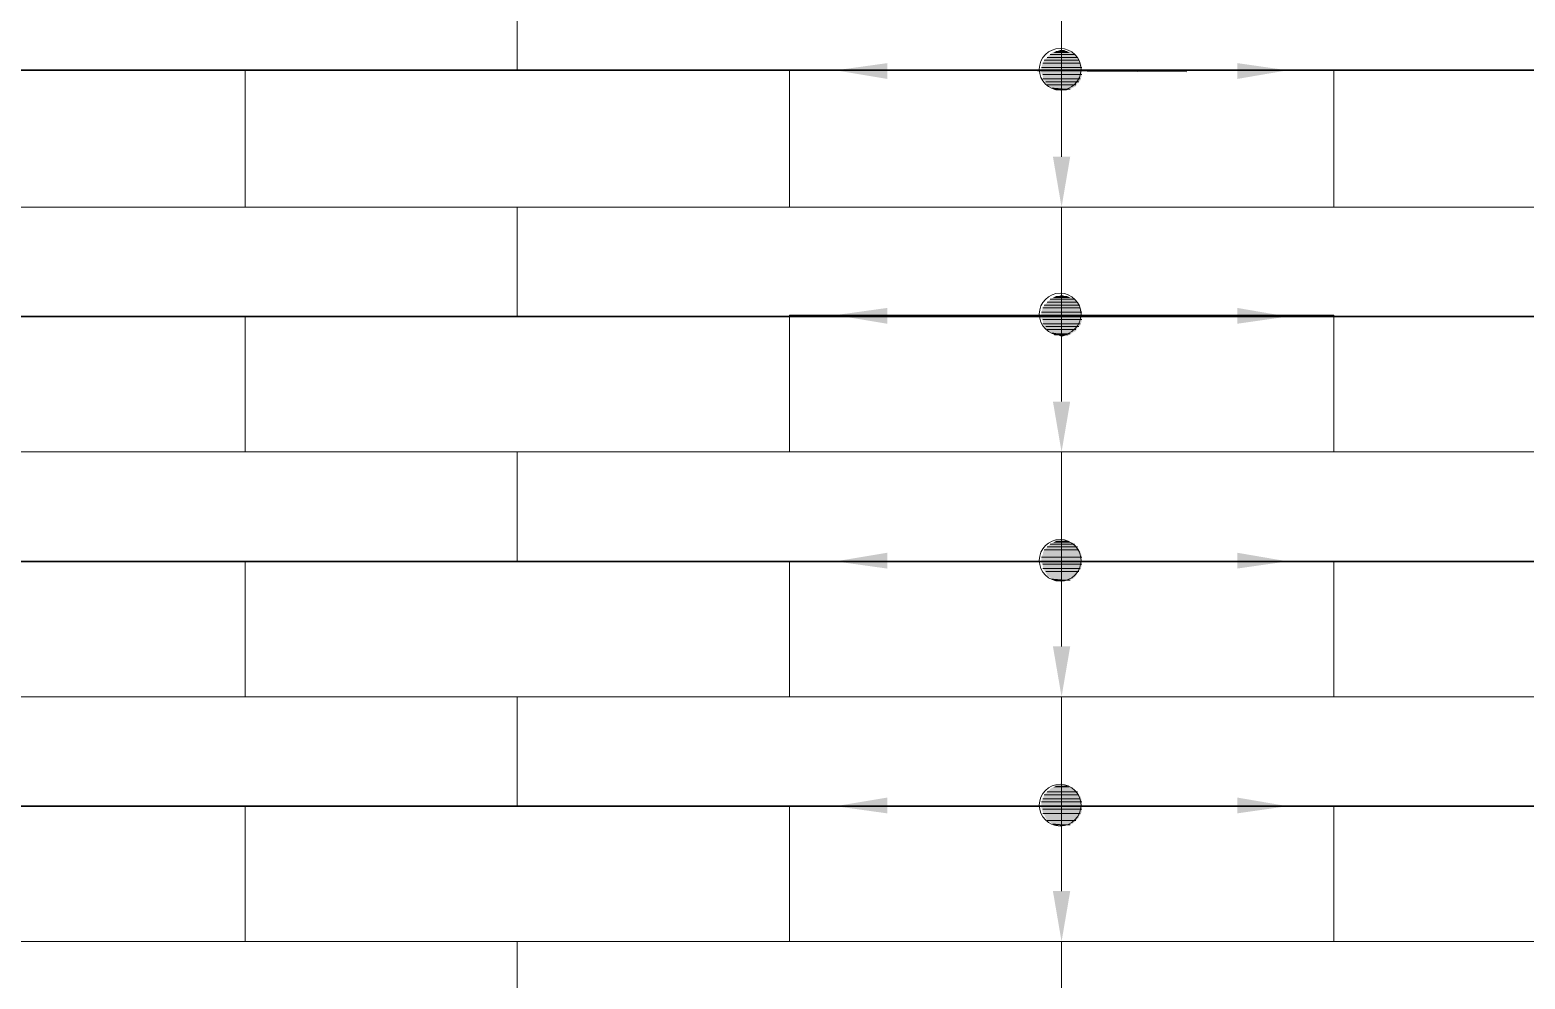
# Model space of a CAD drawing. Header units: millimetres. Extents: x -356862 to 418287, y 0 to 839748.
# Drawn here: x 344708 to 346906, y 776352 to 777748 of the extents above; entities that cross this region are included whole.
import ezdxf

# ---------------------------------------------------------------- set-up
doc = ezdxf.new("R2010")
doc.units = ezdxf.units.MM
doc.layers.add('PDF _Геометрия', color=7, linetype='Continuous', true_color=0xbababa)
doc.layers.add('PDF _Сплошная заливка', color=7, linetype='Continuous', true_color=0xf50000)

msp = doc.modelspace()

# ---------------------------------------------------------------- linework, layer by layer
at = {"layer": 'PDF _Геометрия', "color": 19, "lineweight": 30, "true_color": 0x442a22}
for points in [[(341948.5227, 778048.2683), (350500.9421, 778048.2683), (350500.9421, 777688.3893), (341948.5227, 777688.3893)], [(341948.5227, 777688.3893), (350500.9421, 777688.3893), (350500.9421, 777326.3933), (341948.5227, 777326.3933)], [(341948.5227, 777326.3933), (350500.9421, 777326.3933), (350500.9421, 776966.5143), (341948.5227, 776966.5143)], [(341948.5227, 776966.5143), (350500.9421, 776966.5143), (350500.9421, 776606.6353), (341948.5227, 776606.6353)], [(341948.5227, 776606.6353), (350500.9421, 776606.6353), (350500.9421, 776246.7562), (341948.5227, 776246.7562)]]:
    msp.add_lwpolyline(points, close=True, dxfattribs=at)
at = {"layer": 'PDF _Геометрия', "color": 19, "lineweight": 5, "true_color": 0x442a22}
for points in [[(341948.5227, 777847.1594), (350500.9421, 777847.1594), (350500.9421, 777688.3893), (341948.5227, 777688.3893)], [(341948.5227, 777487.2804), (350500.9421, 777487.2804), (350500.9421, 777326.3933), (341948.5227, 777326.3933)], [(341948.5227, 777127.4014), (350500.9421, 777127.4014), (350500.9421, 776966.5143), (341948.5227, 776966.5143)], [(341948.5227, 776767.5224), (350500.9421, 776767.5224), (350500.9421, 776606.6353), (341948.5227, 776606.6353)], [(341948.5227, 776407.6433), (350500.9421, 776407.6433), (350500.9421, 776246.7562), (341948.5227, 776246.7562)]]:
    msp.add_lwpolyline(points, close=True, dxfattribs=at)
for points in [[(345424.5308, 777688.3893), (345424.5308, 777847.1594)], [(346224.7324, 777688.3893), (346224.7324, 777847.1594)], [(345024.43, 777487.2804), (345024.43, 777688.3893)], [(345824.6316, 777487.2804), (345824.6316, 777688.3893)], [(346624.8332, 777487.2804), (346624.8332, 777688.3893)], [(345424.5308, 777326.3933), (345424.5308, 777487.2804)], [(346224.7324, 777326.3933), (346224.7324, 777487.2804)], [(345024.43, 777127.4014), (345024.43, 777326.3933)], [(345824.6316, 777127.4014), (345824.6316, 777326.3933)], [(346624.8332, 777127.4014), (346624.8332, 777326.3933)], [(345424.5308, 776966.5143), (345424.5308, 777127.4014)], [(346224.7324, 776966.5143), (346224.7324, 777127.4014)], [(345024.43, 776767.5224), (345024.43, 776966.5143)], [(345824.6316, 776767.5224), (345824.6316, 776966.5143)], [(346624.8332, 776767.5224), (346624.8332, 776966.5143)], [(345424.5308, 776606.6353), (345424.5308, 776767.5224)], [(346224.7324, 776606.6353), (346224.7324, 776767.5224)], [(345024.43, 776407.6433), (345024.43, 776606.6353)], [(345824.6316, 776407.6433), (345824.6316, 776606.6353)], [(346624.8332, 776407.6433), (346624.8332, 776606.6353)], [(345424.5308, 776246.7562), (345424.5308, 776407.6433)], [(346224.7324, 776246.7562), (346224.7324, 776407.6433)]]:
    msp.add_lwpolyline(points, dxfattribs=at)
at = {"layer": 'PDF _Геометрия', "color": 1, "lineweight": 0, "true_color": 0xf50000}
for points in [[(346243.7848, 777711.6756), (346207.7969, 777711.6756), (346243.7848, 777711.6756)], [(346233.2001, 777715.9094), (346216.2647, 777715.9094), (346233.2001, 777715.9094)], [(346254.3695, 777692.6232), (346195.0953, 777692.6232), (346254.3695, 777692.6232)], [(346254.3695, 777688.3893), (346195.0953, 777688.3893), (346254.3695, 777688.3893)], [(346252.2526, 777698.974), (346197.2122, 777698.974), (346252.2526, 777698.974)], [(346250.1356, 777703.2078), (346199.3292, 777703.2078), (346250.1356, 777703.2078)], [(346248.0187, 777707.4417), (346203.563, 777707.4417), (346248.0187, 777707.4417)], [(346254.3695, 777682.0385), (346197.2122, 777682.0385), (346254.3695, 777682.0385)], [(346252.2526, 777675.6877), (346197.2122, 777675.6877), (346252.2526, 777675.6877)], [(346250.1356, 777671.4538), (346201.4461, 777671.4538), (346250.1356, 777671.4538)], [(346245.9018, 777667.2199), (346203.563, 777667.2199), (346245.9018, 777667.2199)], [(346237.434, 777660.8691), (346214.1477, 777660.8691), (346237.434, 777660.8691)], [(346252.2526, 777339.0949), (346197.2122, 777339.0949), (346252.2526, 777339.0949)], [(346250.1356, 777343.3288), (346199.3292, 777343.3288), (346250.1356, 777343.3288)], [(346248.0187, 777347.5627), (346203.563, 777347.5627), (346248.0187, 777347.5627)], [(346243.7848, 777351.7965), (346207.7969, 777351.7965), (346243.7848, 777351.7965)], [(346233.2001, 777356.0304), (346216.2647, 777356.0304), (346233.2001, 777356.0304)], [(346254.3695, 777332.7441), (346195.0953, 777332.7441), (346254.3695, 777332.7441)], [(346254.3695, 777322.1594), (346197.2122, 777322.1594), (346254.3695, 777322.1594)], [(346252.2526, 777315.8086), (346197.2122, 777315.8086), (346252.2526, 777315.8086)], [(346250.1356, 777311.5748), (346201.4461, 777311.5748), (346250.1356, 777311.5748)], [(346245.9018, 777307.3409), (346203.563, 777307.3409), (346245.9018, 777307.3409)], [(346237.434, 777300.9901), (346214.1477, 777300.9901), (346237.434, 777300.9901)], [(346248.0187, 776987.6836), (346203.563, 776987.6836), (346248.0187, 776987.6836)], [(346243.7848, 776991.9175), (346207.7969, 776991.9175), (346243.7848, 776991.9175)], [(346233.2001, 776996.1514), (346216.2647, 776996.1514), (346233.2001, 776996.1514)], [(346254.3695, 776972.8651), (346195.0953, 776972.8651), (346254.3695, 776972.8651)], [(346254.3695, 776966.5143), (346195.0953, 776966.5143), (346254.3695, 776966.5143)], [(346254.3695, 776962.2804), (346197.2122, 776962.2804), (346254.3695, 776962.2804)], [(346250.1356, 776983.4498), (346199.3292, 776983.4498), (346250.1356, 776983.4498)], [(346252.2526, 776955.9296), (346197.2122, 776955.9296), (346252.2526, 776955.9296)], [(346250.1356, 776951.6957), (346201.4461, 776951.6957), (346250.1356, 776951.6957)], [(346237.434, 776938.9941), (346214.1477, 776938.9941), (346237.434, 776938.9941)], [(346233.2001, 776636.2724), (346216.2647, 776636.2724), (346233.2001, 776636.2724)], [(346254.3695, 776612.9861), (346195.0953, 776612.9861), (346254.3695, 776612.9861)], [(346252.2526, 776617.2199), (346197.2122, 776617.2199), (346252.2526, 776617.2199)], [(346250.1356, 776623.5707), (346199.3292, 776623.5707), (346250.1356, 776623.5707)], [(346248.0187, 776627.8046), (346203.563, 776627.8046), (346248.0187, 776627.8046)], [(346254.3695, 776606.6353), (346195.0953, 776606.6353), (346254.3695, 776606.6353)], [(346254.3695, 776602.4014), (346197.2122, 776602.4014), (346254.3695, 776602.4014)], [(346252.2526, 776596.0506), (346197.2122, 776596.0506), (346252.2526, 776596.0506)], [(346245.9018, 776585.4659), (346203.563, 776585.4659), (346245.9018, 776585.4659)], [(346237.434, 776579.1151), (346214.1477, 776579.1151), (346237.434, 776579.1151)]]:
    msp.add_lwpolyline(points, dxfattribs=at)
at = {"layer": 'PDF _Геометрия', "color": 7, "lineweight": 9}
for points in [[(341948.5227, 777688.3893), (350500.9421, 777688.3893), (352001.8493, 777688.3893)], [(341948.5227, 777326.3933), (350500.9421, 777326.3933), (352001.8493, 777326.3933)], [(341948.5227, 776966.5143), (350500.9421, 776966.5143), (350500.9421, 776907.2401), (350500.9421, 776606.6353)], [(341948.5227, 776606.6353), (350500.9421, 776606.6353), (350500.9421, 776547.3611)]]:
    msp.add_lwpolyline(points, dxfattribs=at)
at = {"layer": 'PDF _Геометрия', "color": 1, "lineweight": 9, "true_color": 0xf50000}
for points in [[(346624.8332, 777688.3893), (346624.8332, 777487.2804), (345824.6316, 777487.2804), (345824.6316, 777688.3893)], [(346624.8332, 777328.5103), (346624.8332, 777127.4014), (345824.6316, 777127.4014), (345824.6316, 777328.5103)], [(346624.8332, 776966.5143), (346624.8332, 776767.5224), (345824.6316, 776767.5224), (345824.6316, 776966.5143)], [(346624.8332, 776606.6353), (346624.8332, 776407.6433), (345824.6316, 776407.6433), (345824.6316, 776606.6353)]]:
    msp.add_lwpolyline(points, close=True, dxfattribs=at)
for points in [[(346042.6759, 777688.3893), (346408.9058, 777686.2724)], [(346224.7324, 777561.3732), (346224.7324, 777688.3893)], [(346042.6759, 777328.5103), (346408.9058, 777326.3933)], [(346224.7324, 777201.4941), (346224.7324, 777328.5103)], [(346042.6759, 776966.5143), (346408.9058, 776966.5143)], [(346224.7324, 776841.6151), (346224.7324, 776966.5143)], [(346042.6759, 776606.6353), (346408.9058, 776606.6353)], [(346224.7324, 776481.7361), (346224.7324, 776606.6353)]]:
    msp.add_lwpolyline(points, dxfattribs=at)
for centre in [(346222.637, 777689.914), (346222.637, 777689.914), (346222.637, 777330.0199), (346222.637, 777330.0199), (346222.637, 776968.0089), (346222.637, 776968.0089), (346222.637, 776608.1158), (346222.637, 776608.1158)]:
    msp.add_circle(centre, 30.6956, dxfattribs=at)
at = {"layer": 'PDF _Сплошная заливка', "transparency": 33554559}
for points in [[(346205.68, 777709.5586), (346248.0187, 777705.3248), (346201.4461, 777705.3248)], [(346207.7969, 777711.6756), (346248.0187, 777707.4417), (346203.563, 777707.4417)], [(346209.9138, 777713.7925), (346245.9018, 777709.5586), (346205.68, 777709.5586)], [(346245.9018, 777709.5586), (346205.68, 777709.5586), (346248.0187, 777705.3248)], [(346212.0308, 777713.7925), (346243.7848, 777711.6756), (346207.7969, 777711.6756)], [(346207.7969, 777711.6756), (346243.7848, 777711.6756), (346243.7848, 777711.6756)], [(346243.7848, 777711.6756), (346207.7969, 777711.6756), (346248.0187, 777707.4417)], [(346214.1477, 777715.9094), (346241.6679, 777713.7925), (346209.9138, 777713.7925)], [(346241.6679, 777713.7925), (346209.9138, 777713.7925), (346245.9018, 777709.5586)], [(346216.2647, 777715.9094), (346237.434, 777713.7925), (346212.0308, 777713.7925)], [(346239.5509, 777713.7925), (346239.5509, 777713.7925), (346212.0308, 777713.7925)], [(346239.5509, 777713.7925), (346212.0308, 777713.7925), (346237.434, 777713.7925)], [(346239.5509, 777713.7925), (346212.0308, 777713.7925), (346243.7848, 777711.6756)], [(346220.4985, 777715.9094), (346235.3171, 777715.9094), (346214.1477, 777715.9094)], [(346235.3171, 777715.9094), (346214.1477, 777715.9094), (346241.6679, 777713.7925)], [(346222.6155, 777718.0264), (346233.2001, 777715.9094), (346216.2647, 777715.9094)], [(346216.2647, 777715.9094), (346233.2001, 777715.9094), (346233.2001, 777715.9094)], [(346233.2001, 777715.9094), (346216.2647, 777715.9094), (346237.434, 777713.7925)], [(346224.7324, 777718.0264), (346231.0832, 777715.9094), (346220.4985, 777715.9094)], [(346231.0832, 777715.9094), (346220.4985, 777715.9094), (346235.3171, 777715.9094)], [(346222.6155, 777718.0264), (346228.9663, 777718.0264), (346228.9663, 777718.0264)], [(346228.9663, 777718.0264), (346222.6155, 777718.0264), (346233.2001, 777715.9094)], [(345968.5832, 777698.974), (345892.3735, 777688.3893), (345968.5832, 777675.6877)], [(346197.2122, 777698.974), (346254.3695, 777692.6232), (346195.0953, 777692.6232)], [(346197.2122, 777694.7401), (346254.3695, 777690.5062), (346195.0953, 777690.5062)], [(346195.0953, 777692.6232), (346254.3695, 777692.6232), (346254.3695, 777692.6232)], [(346254.3695, 777692.6232), (346195.0953, 777692.6232), (346254.3695, 777688.3893)], [(346195.0953, 777692.6232), (346254.3695, 777688.3893), (346195.0953, 777688.3893)], [(346254.3695, 777690.5062), (346195.0953, 777690.5062), (346254.3695, 777684.1554)], [(346195.0953, 777690.5062), (346254.3695, 777684.1554), (346195.0953, 777684.1554)], [(346195.0953, 777688.3893), (346254.3695, 777688.3893), (346254.3695, 777688.3893)], [(346254.3695, 777688.3893), (346195.0953, 777688.3893), (346254.3695, 777682.0385)], [(346195.0953, 777688.3893), (346254.3695, 777682.0385), (346197.2122, 777682.0385)], [(346199.3292, 777703.2078), (346252.2526, 777698.974), (346197.2122, 777698.974)], [(346199.3292, 777701.0909), (346254.3695, 777694.7401), (346197.2122, 777694.7401)], [(346197.2122, 777698.974), (346252.2526, 777698.974), (346252.2526, 777698.974)], [(346252.2526, 777698.974), (346197.2122, 777698.974), (346254.3695, 777692.6232)], [(346254.3695, 777694.7401), (346197.2122, 777694.7401), (346254.3695, 777690.5062)], [(346203.563, 777707.4417), (346250.1356, 777703.2078), (346199.3292, 777703.2078)], [(346201.4461, 777705.3248), (346252.2526, 777701.0909), (346199.3292, 777701.0909)], [(346199.3292, 777703.2078), (346250.1356, 777703.2078), (346250.1356, 777703.2078)], [(346250.1356, 777703.2078), (346199.3292, 777703.2078), (346252.2526, 777698.974)], [(346252.2526, 777701.0909), (346199.3292, 777701.0909), (346254.3695, 777694.7401)], [(346248.0187, 777705.3248), (346201.4461, 777705.3248), (346252.2526, 777701.0909)], [(346203.563, 777707.4417), (346248.0187, 777707.4417), (346248.0187, 777707.4417)], [(346248.0187, 777707.4417), (346203.563, 777707.4417), (346250.1356, 777703.2078)], [(346482.9985, 777698.974), (346557.0913, 777688.3893), (346482.9985, 777675.6877)], [(346254.3695, 777684.1554), (346195.0953, 777684.1554), (346254.3695, 777679.9215)], [(346195.0953, 777684.1554), (346254.3695, 777679.9215), (346197.2122, 777679.9215)], [(346197.2122, 777682.0385), (346254.3695, 777682.0385), (346254.3695, 777682.0385)], [(346254.3695, 777682.0385), (346197.2122, 777682.0385), (346252.2526, 777675.6877)], [(346197.2122, 777682.0385), (346252.2526, 777675.6877), (346197.2122, 777675.6877)], [(346254.3695, 777679.9215), (346197.2122, 777679.9215), (346252.2526, 777673.5707)], [(346197.2122, 777679.9215), (346252.2526, 777673.5707), (346199.3292, 777673.5707)], [(346197.2122, 777675.6877), (346252.2526, 777675.6877), (346252.2526, 777675.6877)], [(346252.2526, 777675.6877), (346197.2122, 777675.6877), (346250.1356, 777671.4538)], [(346197.2122, 777675.6877), (346250.1356, 777671.4538), (346201.4461, 777671.4538)], [(346252.2526, 777673.5707), (346199.3292, 777673.5707), (346248.0187, 777669.3369)], [(346199.3292, 777673.5707), (346248.0187, 777669.3369), (346201.4461, 777669.3369)], [(346201.4461, 777671.4538), (346250.1356, 777671.4538), (346250.1356, 777671.4538)], [(346250.1356, 777671.4538), (346201.4461, 777671.4538), (346245.9018, 777667.2199)], [(346201.4461, 777671.4538), (346245.9018, 777667.2199), (346203.563, 777667.2199)], [(346248.0187, 777669.3369), (346201.4461, 777669.3369), (346245.9018, 777665.103)], [(346201.4461, 777669.3369), (346245.9018, 777665.103), (346205.68, 777665.103)], [(346203.563, 777667.2199), (346245.9018, 777667.2199), (346245.9018, 777667.2199)], [(346245.9018, 777667.2199), (346203.563, 777667.2199), (346241.6679, 777662.9861)], [(346203.563, 777667.2199), (346241.6679, 777662.9861), (346207.7969, 777662.9861)], [(346245.9018, 777665.103), (346205.68, 777665.103), (346241.6679, 777662.9861)], [(346205.68, 777665.103), (346241.6679, 777662.9861), (346209.9138, 777662.9861)], [(346241.6679, 777662.9861), (346207.7969, 777662.9861), (346209.9138, 777662.9861)], [(346207.7969, 777662.9861), (346241.6679, 777662.9861), (346241.6679, 777662.9861)], [(346241.6679, 777662.9861), (346209.9138, 777662.9861), (346235.3171, 777660.8691)], [(346209.9138, 777662.9861), (346235.3171, 777660.8691), (346214.1477, 777660.8691)], [(346241.6679, 777662.9861), (346209.9138, 777662.9861), (346237.434, 777660.8691)], [(346209.9138, 777662.9861), (346237.434, 777660.8691), (346214.1477, 777660.8691)], [(346214.1477, 777660.8691), (346220.4985, 777658.7522), (346231.0832, 777658.7522)], [(346214.1477, 777660.8691), (346235.3171, 777660.8691), (346231.0832, 777658.7522)], [(346214.1477, 777660.8691), (346237.434, 777660.8691), (346237.434, 777660.8691)], [(346237.434, 777660.8691), (346214.1477, 777660.8691), (346231.0832, 777658.7522)], [(346214.1477, 777660.8691), (346231.0832, 777658.7522), (346218.3816, 777658.7522)], [(346218.3816, 777658.7522), (346220.4985, 777658.7522), (346231.0832, 777658.7522)], [(346218.3816, 777658.7522), (346231.0832, 777658.7522), (346231.0832, 777658.7522)], [(346220.4985, 777658.7522), (346231.0832, 777658.7522), (346224.7324, 777658.7522)], [(346220.4985, 777658.7522), (346231.0832, 777658.7522), (346224.7324, 777658.7522)], [(346212.0308, 777561.3732), (346224.7324, 777487.2804), (346237.434, 777561.3732)], [(346224.7324, 777358.1474), (346231.0832, 777356.0304), (346220.4985, 777356.0304)], [(345968.5832, 777339.0949), (345892.3735, 777328.5103), (345968.5832, 777315.8086)], [(346197.2122, 777339.0949), (346254.3695, 777332.7441), (346195.0953, 777332.7441)], [(346199.3292, 777343.3288), (346252.2526, 777339.0949), (346197.2122, 777339.0949)], [(346199.3292, 777341.2119), (346254.3695, 777334.8611), (346197.2122, 777334.8611)], [(346197.2122, 777339.0949), (346252.2526, 777339.0949), (346252.2526, 777339.0949)], [(346252.2526, 777339.0949), (346197.2122, 777339.0949), (346254.3695, 777332.7441)], [(346203.563, 777347.5627), (346250.1356, 777343.3288), (346199.3292, 777343.3288)], [(346201.4461, 777345.4457), (346252.2526, 777341.2119), (346199.3292, 777341.2119)], [(346199.3292, 777343.3288), (346250.1356, 777343.3288), (346250.1356, 777343.3288)], [(346250.1356, 777343.3288), (346199.3292, 777343.3288), (346252.2526, 777339.0949)], [(346252.2526, 777341.2119), (346199.3292, 777341.2119), (346254.3695, 777334.8611)], [(346205.68, 777349.6796), (346248.0187, 777345.4457), (346201.4461, 777345.4457)], [(346248.0187, 777345.4457), (346201.4461, 777345.4457), (346252.2526, 777341.2119)], [(346207.7969, 777351.7965), (346248.0187, 777347.5627), (346203.563, 777347.5627)], [(346203.563, 777347.5627), (346248.0187, 777347.5627), (346248.0187, 777347.5627)], [(346248.0187, 777347.5627), (346203.563, 777347.5627), (346250.1356, 777343.3288)], [(346209.9138, 777351.7965), (346245.9018, 777349.6796), (346205.68, 777349.6796)], [(346245.9018, 777349.6796), (346205.68, 777349.6796), (346248.0187, 777345.4457)], [(346212.0308, 777353.9135), (346243.7848, 777351.7965), (346207.7969, 777351.7965)], [(346207.7969, 777351.7965), (346243.7848, 777351.7965), (346243.7848, 777351.7965)], [(346243.7848, 777351.7965), (346207.7969, 777351.7965), (346248.0187, 777347.5627)], [(346214.1477, 777356.0304), (346241.6679, 777351.7965), (346209.9138, 777351.7965)], [(346241.6679, 777351.7965), (346209.9138, 777351.7965), (346245.9018, 777349.6796)], [(346216.2647, 777356.0304), (346237.434, 777353.9135), (346212.0308, 777353.9135)], [(346239.5509, 777353.9135), (346239.5509, 777353.9135), (346212.0308, 777353.9135)], [(346239.5509, 777353.9135), (346212.0308, 777353.9135), (346237.434, 777353.9135)], [(346239.5509, 777353.9135), (346212.0308, 777353.9135), (346243.7848, 777351.7965)], [(346220.4985, 777356.0304), (346235.3171, 777356.0304), (346214.1477, 777356.0304)], [(346235.3171, 777356.0304), (346214.1477, 777356.0304), (346241.6679, 777351.7965)], [(346222.6155, 777356.0304), (346233.2001, 777356.0304), (346216.2647, 777356.0304)], [(346216.2647, 777356.0304), (346233.2001, 777356.0304), (346233.2001, 777356.0304)], [(346233.2001, 777356.0304), (346216.2647, 777356.0304), (346237.434, 777353.9135)], [(346231.0832, 777356.0304), (346220.4985, 777356.0304), (346235.3171, 777356.0304)], [(346222.6155, 777356.0304), (346228.9663, 777356.0304), (346228.9663, 777356.0304)], [(346228.9663, 777356.0304), (346222.6155, 777356.0304), (346233.2001, 777356.0304)], [(346482.9985, 777339.0949), (346557.0913, 777326.3933), (346482.9985, 777315.8086)], [(346197.2122, 777334.8611), (346254.3695, 777330.6272), (346195.0953, 777330.6272)], [(346195.0953, 777332.7441), (346254.3695, 777332.7441), (346254.3695, 777332.7441)], [(346254.3695, 777332.7441), (346195.0953, 777332.7441), (346254.3695, 777328.5103)], [(346195.0953, 777332.7441), (346254.3695, 777328.5103), (346195.0953, 777328.5103)], [(346254.3695, 777330.6272), (346195.0953, 777330.6272), (346254.3695, 777324.2764)], [(346195.0953, 777330.6272), (346254.3695, 777324.2764), (346195.0953, 777324.2764)], [(346254.3695, 777328.5103), (346195.0953, 777328.5103), (346254.3695, 777326.3933)], [(346195.0953, 777328.5103), (346254.3695, 777326.3933), (346195.0953, 777326.3933)], [(346254.3695, 777326.3933), (346195.0953, 777326.3933), (346254.3695, 777322.1594)], [(346195.0953, 777326.3933), (346254.3695, 777322.1594), (346197.2122, 777322.1594)], [(346254.3695, 777324.2764), (346195.0953, 777324.2764), (346254.3695, 777320.0425)], [(346195.0953, 777324.2764), (346254.3695, 777320.0425), (346197.2122, 777320.0425)], [(346254.3695, 777334.8611), (346197.2122, 777334.8611), (346254.3695, 777330.6272)], [(346197.2122, 777322.1594), (346254.3695, 777322.1594), (346254.3695, 777322.1594)], [(346254.3695, 777322.1594), (346197.2122, 777322.1594), (346252.2526, 777315.8086)], [(346197.2122, 777322.1594), (346252.2526, 777315.8086), (346197.2122, 777315.8086)], [(346254.3695, 777320.0425), (346197.2122, 777320.0425), (346252.2526, 777313.6917)], [(346197.2122, 777320.0425), (346252.2526, 777313.6917), (346199.3292, 777313.6917)], [(346197.2122, 777315.8086), (346252.2526, 777315.8086), (346252.2526, 777315.8086)], [(346252.2526, 777315.8086), (346197.2122, 777315.8086), (346250.1356, 777311.5748)], [(346197.2122, 777315.8086), (346250.1356, 777311.5748), (346201.4461, 777311.5748)], [(346252.2526, 777313.6917), (346199.3292, 777313.6917), (346248.0187, 777309.4578)], [(346199.3292, 777313.6917), (346248.0187, 777309.4578), (346201.4461, 777309.4578)], [(346201.4461, 777311.5748), (346250.1356, 777311.5748), (346250.1356, 777311.5748)], [(346250.1356, 777311.5748), (346201.4461, 777311.5748), (346245.9018, 777307.3409)], [(346201.4461, 777311.5748), (346245.9018, 777307.3409), (346203.563, 777307.3409)], [(346248.0187, 777309.4578), (346201.4461, 777309.4578), (346245.9018, 777305.224)], [(346201.4461, 777309.4578), (346245.9018, 777305.224), (346205.68, 777305.224)], [(346203.563, 777307.3409), (346245.9018, 777307.3409), (346245.9018, 777307.3409)], [(346245.9018, 777307.3409), (346203.563, 777307.3409), (346241.6679, 777303.107)], [(346203.563, 777307.3409), (346241.6679, 777303.107), (346207.7969, 777303.107)], [(346245.9018, 777305.224), (346205.68, 777305.224), (346241.6679, 777303.107)], [(346205.68, 777305.224), (346241.6679, 777303.107), (346209.9138, 777303.107)], [(346241.6679, 777303.107), (346207.7969, 777303.107), (346209.9138, 777303.107)], [(346207.7969, 777303.107), (346241.6679, 777303.107), (346241.6679, 777303.107)], [(346241.6679, 777303.107), (346209.9138, 777303.107), (346235.3171, 777298.8732)], [(346209.9138, 777303.107), (346235.3171, 777298.8732), (346214.1477, 777298.8732)], [(346241.6679, 777303.107), (346209.9138, 777303.107), (346237.434, 777300.9901)], [(346209.9138, 777303.107), (346237.434, 777300.9901), (346214.1477, 777300.9901)], [(346214.1477, 777300.9901), (346237.434, 777300.9901), (346237.434, 777300.9901)], [(346237.434, 777300.9901), (346214.1477, 777300.9901), (346231.0832, 777298.8732)], [(346214.1477, 777300.9901), (346231.0832, 777298.8732), (346218.3816, 777298.8732)], [(346214.1477, 777298.8732), (346220.4985, 777298.8732), (346231.0832, 777298.8732)], [(346214.1477, 777298.8732), (346235.3171, 777298.8732), (346231.0832, 777298.8732)], [(346218.3816, 777298.8732), (346220.4985, 777298.8732), (346231.0832, 777298.8732)], [(346218.3816, 777298.8732), (346231.0832, 777298.8732), (346231.0832, 777298.8732)], [(346220.4985, 777298.8732), (346231.0832, 777298.8732), (346224.7324, 777296.7562)], [(346220.4985, 777298.8732), (346231.0832, 777298.8732), (346224.7324, 777296.7562)], [(346212.0308, 777201.4941), (346224.7324, 777127.4014), (346237.434, 777201.4941)], [(346203.563, 776987.6836), (346250.1356, 776983.4498), (346199.3292, 776983.4498)], [(346201.4461, 776985.5667), (346252.2526, 776981.3328), (346199.3292, 776981.3328)], [(346205.68, 776989.8006), (346248.0187, 776985.5667), (346201.4461, 776985.5667)], [(346248.0187, 776985.5667), (346201.4461, 776985.5667), (346252.2526, 776981.3328)], [(346207.7969, 776991.9175), (346248.0187, 776987.6836), (346203.563, 776987.6836)], [(346203.563, 776987.6836), (346248.0187, 776987.6836), (346248.0187, 776987.6836)], [(346248.0187, 776987.6836), (346203.563, 776987.6836), (346250.1356, 776983.4498)], [(346209.9138, 776991.9175), (346245.9018, 776989.8006), (346205.68, 776989.8006)], [(346245.9018, 776989.8006), (346205.68, 776989.8006), (346248.0187, 776985.5667)], [(346212.0308, 776994.0344), (346243.7848, 776991.9175), (346207.7969, 776991.9175)], [(346207.7969, 776991.9175), (346243.7848, 776991.9175), (346243.7848, 776991.9175)], [(346243.7848, 776991.9175), (346207.7969, 776991.9175), (346248.0187, 776987.6836)], [(346214.1477, 776994.0344), (346241.6679, 776991.9175), (346209.9138, 776991.9175)], [(346241.6679, 776991.9175), (346209.9138, 776991.9175), (346245.9018, 776989.8006)], [(346216.2647, 776996.1514), (346237.434, 776994.0344), (346212.0308, 776994.0344)], [(346239.5509, 776994.0344), (346239.5509, 776994.0344), (346212.0308, 776994.0344)], [(346239.5509, 776994.0344), (346212.0308, 776994.0344), (346237.434, 776994.0344)], [(346239.5509, 776994.0344), (346212.0308, 776994.0344), (346243.7848, 776991.9175)], [(346220.4985, 776996.1514), (346235.3171, 776994.0344), (346214.1477, 776994.0344)], [(346235.3171, 776994.0344), (346214.1477, 776994.0344), (346241.6679, 776991.9175)], [(346222.6155, 776996.1514), (346233.2001, 776996.1514), (346216.2647, 776996.1514)], [(346216.2647, 776996.1514), (346233.2001, 776996.1514), (346233.2001, 776996.1514)], [(346233.2001, 776996.1514), (346216.2647, 776996.1514), (346237.434, 776994.0344)], [(346224.7324, 776996.1514), (346231.0832, 776996.1514), (346220.4985, 776996.1514)], [(346231.0832, 776996.1514), (346220.4985, 776996.1514), (346235.3171, 776994.0344)], [(346222.6155, 776996.1514), (346228.9663, 776996.1514), (346228.9663, 776996.1514)], [(346228.9663, 776996.1514), (346222.6155, 776996.1514), (346233.2001, 776996.1514)], [(345968.5832, 776979.2159), (345892.3735, 776966.5143), (345968.5832, 776955.9296)], [(346197.2122, 776977.099), (346254.3695, 776972.8651), (346195.0953, 776972.8651)], [(346197.2122, 776974.982), (346254.3695, 776970.7482), (346195.0953, 776970.7482)], [(346195.0953, 776972.8651), (346254.3695, 776972.8651), (346254.3695, 776972.8651)], [(346254.3695, 776972.8651), (346195.0953, 776972.8651), (346254.3695, 776966.5143)], [(346195.0953, 776972.8651), (346254.3695, 776966.5143), (346195.0953, 776966.5143)], [(346254.3695, 776970.7482), (346195.0953, 776970.7482), (346254.3695, 776964.3974)], [(346195.0953, 776970.7482), (346254.3695, 776964.3974), (346195.0953, 776964.3974)], [(346195.0953, 776966.5143), (346254.3695, 776966.5143), (346254.3695, 776966.5143)], [(346254.3695, 776966.5143), (346195.0953, 776966.5143), (346254.3695, 776962.2804)], [(346195.0953, 776966.5143), (346254.3695, 776962.2804), (346197.2122, 776962.2804)], [(346254.3695, 776964.3974), (346195.0953, 776964.3974), (346254.3695, 776960.1635)], [(346195.0953, 776964.3974), (346254.3695, 776960.1635), (346197.2122, 776960.1635)], [(346199.3292, 776983.4498), (346252.2526, 776979.2159), (346197.2122, 776979.2159)], [(346199.3292, 776981.3328), (346254.3695, 776974.982), (346197.2122, 776974.982)], [(346252.2526, 776979.2159), (346197.2122, 776979.2159), (346252.2526, 776977.099)], [(346197.2122, 776979.2159), (346252.2526, 776977.099), (346197.2122, 776977.099)], [(346252.2526, 776977.099), (346197.2122, 776977.099), (346254.3695, 776972.8651)], [(346254.3695, 776974.982), (346197.2122, 776974.982), (346254.3695, 776970.7482)], [(346197.2122, 776962.2804), (346254.3695, 776962.2804), (346254.3695, 776962.2804)], [(346254.3695, 776962.2804), (346197.2122, 776962.2804), (346252.2526, 776955.9296)], [(346197.2122, 776962.2804), (346252.2526, 776955.9296), (346197.2122, 776955.9296)], [(346199.3292, 776983.4498), (346250.1356, 776983.4498), (346250.1356, 776983.4498)], [(346250.1356, 776983.4498), (346199.3292, 776983.4498), (346252.2526, 776979.2159)], [(346252.2526, 776981.3328), (346199.3292, 776981.3328), (346254.3695, 776974.982)], [(346482.9985, 776979.2159), (346557.0913, 776966.5143), (346482.9985, 776955.9296)], [(346254.3695, 776960.1635), (346197.2122, 776960.1635), (346252.2526, 776953.8127)], [(346197.2122, 776960.1635), (346252.2526, 776953.8127), (346199.3292, 776953.8127)], [(346197.2122, 776955.9296), (346252.2526, 776955.9296), (346252.2526, 776955.9296)], [(346252.2526, 776955.9296), (346197.2122, 776955.9296), (346250.1356, 776951.6957)], [(346197.2122, 776955.9296), (346250.1356, 776951.6957), (346201.4461, 776951.6957)], [(346252.2526, 776953.8127), (346199.3292, 776953.8127), (346248.0187, 776949.5788)], [(346199.3292, 776953.8127), (346248.0187, 776949.5788), (346201.4461, 776949.5788)], [(346201.4461, 776951.6957), (346250.1356, 776951.6957), (346250.1356, 776951.6957)], [(346250.1356, 776951.6957), (346201.4461, 776951.6957), (346245.9018, 776947.4619)], [(346201.4461, 776951.6957), (346245.9018, 776947.4619), (346203.563, 776947.4619)], [(346248.0187, 776949.5788), (346201.4461, 776949.5788), (346245.9018, 776945.3449)], [(346201.4461, 776949.5788), (346245.9018, 776945.3449), (346205.68, 776945.3449)], [(346245.9018, 776947.4619), (346203.563, 776947.4619), (346245.9018, 776945.3449)], [(346203.563, 776947.4619), (346245.9018, 776945.3449), (346203.563, 776945.3449)], [(346245.9018, 776945.3449), (346203.563, 776945.3449), (346241.6679, 776943.228)], [(346203.563, 776945.3449), (346241.6679, 776943.228), (346207.7969, 776943.228)], [(346245.9018, 776945.3449), (346205.68, 776945.3449), (346241.6679, 776941.1111)], [(346205.68, 776945.3449), (346241.6679, 776941.1111), (346209.9138, 776941.1111)], [(346241.6679, 776943.228), (346207.7969, 776943.228), (346209.9138, 776943.228)], [(346207.7969, 776943.228), (346241.6679, 776943.228), (346241.6679, 776943.228)], [(346241.6679, 776943.228), (346209.9138, 776943.228), (346237.434, 776938.9941)], [(346209.9138, 776943.228), (346237.434, 776938.9941), (346214.1477, 776938.9941)], [(346241.6679, 776941.1111), (346209.9138, 776941.1111), (346235.3171, 776938.9941)], [(346209.9138, 776941.1111), (346235.3171, 776938.9941), (346214.1477, 776938.9941)], [(346214.1477, 776938.9941), (346220.4985, 776938.9941), (346231.0832, 776938.9941)], [(346214.1477, 776938.9941), (346235.3171, 776938.9941), (346231.0832, 776938.9941)], [(346214.1477, 776938.9941), (346237.434, 776938.9941), (346237.434, 776938.9941)], [(346237.434, 776938.9941), (346214.1477, 776938.9941), (346231.0832, 776938.9941)], [(346214.1477, 776938.9941), (346231.0832, 776938.9941), (346218.3816, 776938.9941)], [(346218.3816, 776938.9941), (346220.4985, 776938.9941), (346231.0832, 776938.9941)], [(346218.3816, 776938.9941), (346231.0832, 776938.9941), (346231.0832, 776938.9941)], [(346220.4985, 776938.9941), (346231.0832, 776938.9941), (346224.7324, 776936.8772)], [(346220.4985, 776938.9941), (346231.0832, 776938.9941), (346224.7324, 776936.8772)], [(346212.0308, 776841.6151), (346224.7324, 776767.5224), (346237.434, 776841.6151)], [(346209.9138, 776632.0385), (346245.9018, 776629.9215), (346205.68, 776629.9215)], [(346212.0308, 776634.1554), (346243.7848, 776632.0385), (346207.7969, 776632.0385)], [(346243.7848, 776632.0385), (346207.7969, 776632.0385), (346243.7848, 776629.9215)], [(346207.7969, 776632.0385), (346243.7848, 776629.9215), (346207.7969, 776629.9215)], [(346214.1477, 776634.1554), (346241.6679, 776632.0385), (346209.9138, 776632.0385)], [(346241.6679, 776632.0385), (346209.9138, 776632.0385), (346245.9018, 776629.9215)], [(346216.2647, 776636.2724), (346237.434, 776634.1554), (346212.0308, 776634.1554)], [(346239.5509, 776634.1554), (346239.5509, 776634.1554), (346212.0308, 776634.1554)], [(346239.5509, 776634.1554), (346212.0308, 776634.1554), (346237.434, 776634.1554)], [(346239.5509, 776634.1554), (346212.0308, 776634.1554), (346243.7848, 776632.0385)], [(346220.4985, 776636.2724), (346235.3171, 776634.1554), (346214.1477, 776634.1554)], [(346235.3171, 776634.1554), (346214.1477, 776634.1554), (346241.6679, 776632.0385)], [(346222.6155, 776636.2724), (346233.2001, 776636.2724), (346216.2647, 776636.2724)], [(346216.2647, 776636.2724), (346233.2001, 776636.2724), (346233.2001, 776636.2724)], [(346233.2001, 776636.2724), (346216.2647, 776636.2724), (346237.434, 776634.1554)], [(346224.7324, 776636.2724), (346231.0832, 776636.2724), (346220.4985, 776636.2724)], [(346231.0832, 776636.2724), (346220.4985, 776636.2724), (346235.3171, 776634.1554)], [(346222.6155, 776636.2724), (346228.9663, 776636.2724), (346228.9663, 776636.2724)], [(346228.9663, 776636.2724), (346222.6155, 776636.2724), (346233.2001, 776636.2724)], [(345968.5832, 776619.3369), (345892.3735, 776606.6353), (345968.5832, 776596.0506)], [(346197.2122, 776617.2199), (346254.3695, 776612.9861), (346195.0953, 776612.9861)], [(346197.2122, 776615.103), (346254.3695, 776610.8691), (346195.0953, 776610.8691)], [(346195.0953, 776612.9861), (346254.3695, 776612.9861), (346254.3695, 776612.9861)], [(346254.3695, 776612.9861), (346195.0953, 776612.9861), (346254.3695, 776606.6353)], [(346195.0953, 776612.9861), (346254.3695, 776606.6353), (346195.0953, 776606.6353)], [(346254.3695, 776610.8691), (346195.0953, 776610.8691), (346254.3695, 776604.5183)], [(346195.0953, 776610.8691), (346254.3695, 776604.5183), (346195.0953, 776604.5183)], [(346199.3292, 776623.5707), (346252.2526, 776617.2199), (346197.2122, 776617.2199)], [(346199.3292, 776621.4538), (346254.3695, 776615.103), (346197.2122, 776615.103)], [(346197.2122, 776617.2199), (346252.2526, 776617.2199), (346252.2526, 776617.2199)], [(346252.2526, 776617.2199), (346197.2122, 776617.2199), (346254.3695, 776612.9861)], [(346254.3695, 776615.103), (346197.2122, 776615.103), (346254.3695, 776610.8691)], [(346203.563, 776627.8046), (346250.1356, 776623.5707), (346199.3292, 776623.5707)], [(346201.4461, 776625.6877), (346252.2526, 776621.4538), (346199.3292, 776621.4538)], [(346199.3292, 776623.5707), (346250.1356, 776623.5707), (346250.1356, 776623.5707)], [(346250.1356, 776623.5707), (346199.3292, 776623.5707), (346252.2526, 776617.2199)], [(346252.2526, 776621.4538), (346199.3292, 776621.4538), (346254.3695, 776615.103)], [(346205.68, 776629.9215), (346248.0187, 776625.6877), (346201.4461, 776625.6877)], [(346248.0187, 776625.6877), (346201.4461, 776625.6877), (346252.2526, 776621.4538)], [(346207.7969, 776629.9215), (346248.0187, 776627.8046), (346203.563, 776627.8046)], [(346203.563, 776627.8046), (346248.0187, 776627.8046), (346248.0187, 776627.8046)], [(346248.0187, 776627.8046), (346203.563, 776627.8046), (346250.1356, 776623.5707)], [(346245.9018, 776629.9215), (346205.68, 776629.9215), (346248.0187, 776625.6877)], [(346243.7848, 776629.9215), (346207.7969, 776629.9215), (346248.0187, 776627.8046)], [(346482.9985, 776619.3369), (346557.0913, 776606.6353), (346482.9985, 776596.0506)], [(346195.0953, 776606.6353), (346254.3695, 776606.6353), (346254.3695, 776606.6353)], [(346254.3695, 776606.6353), (346195.0953, 776606.6353), (346254.3695, 776602.4014)], [(346195.0953, 776606.6353), (346254.3695, 776602.4014), (346197.2122, 776602.4014)], [(346254.3695, 776604.5183), (346195.0953, 776604.5183), (346254.3695, 776598.1675)], [(346195.0953, 776604.5183), (346254.3695, 776598.1675), (346197.2122, 776598.1675)], [(346197.2122, 776602.4014), (346254.3695, 776602.4014), (346254.3695, 776602.4014)], [(346254.3695, 776602.4014), (346197.2122, 776602.4014), (346252.2526, 776596.0506)], [(346197.2122, 776602.4014), (346252.2526, 776596.0506), (346197.2122, 776596.0506)], [(346254.3695, 776598.1675), (346197.2122, 776598.1675), (346252.2526, 776593.9336)], [(346197.2122, 776598.1675), (346252.2526, 776593.9336), (346199.3292, 776593.9336)], [(346197.2122, 776596.0506), (346252.2526, 776596.0506), (346252.2526, 776596.0506)], [(346252.2526, 776596.0506), (346197.2122, 776596.0506), (346250.1356, 776591.8167)], [(346197.2122, 776596.0506), (346250.1356, 776591.8167), (346201.4461, 776591.8167)], [(346252.2526, 776593.9336), (346199.3292, 776593.9336), (346248.0187, 776589.6998)], [(346199.3292, 776593.9336), (346248.0187, 776589.6998), (346201.4461, 776589.6998)], [(346250.1356, 776591.8167), (346201.4461, 776591.8167), (346250.1356, 776589.6998)], [(346201.4461, 776591.8167), (346250.1356, 776589.6998), (346201.4461, 776589.6998)], [(346248.0187, 776589.6998), (346201.4461, 776589.6998), (346245.9018, 776585.4659)], [(346201.4461, 776589.6998), (346245.9018, 776585.4659), (346205.68, 776585.4659)], [(346250.1356, 776589.6998), (346201.4461, 776589.6998), (346245.9018, 776585.4659)], [(346201.4461, 776589.6998), (346245.9018, 776585.4659), (346203.563, 776585.4659)], [(346203.563, 776585.4659), (346245.9018, 776585.4659), (346245.9018, 776585.4659)], [(346245.9018, 776585.4659), (346203.563, 776585.4659), (346241.6679, 776583.349)], [(346203.563, 776585.4659), (346241.6679, 776583.349), (346207.7969, 776583.349)], [(346245.9018, 776585.4659), (346205.68, 776585.4659), (346241.6679, 776581.232)], [(346205.68, 776585.4659), (346241.6679, 776581.232), (346209.9138, 776581.232)], [(346241.6679, 776583.349), (346207.7969, 776583.349), (346209.9138, 776583.349)], [(346207.7969, 776583.349), (346241.6679, 776583.349), (346241.6679, 776583.349)], [(346241.6679, 776583.349), (346209.9138, 776583.349), (346237.434, 776579.1151)], [(346209.9138, 776583.349), (346237.434, 776579.1151), (346214.1477, 776579.1151)], [(346241.6679, 776581.232), (346209.9138, 776581.232), (346235.3171, 776579.1151)], [(346209.9138, 776581.232), (346235.3171, 776579.1151), (346214.1477, 776579.1151)], [(346214.1477, 776579.1151), (346220.4985, 776579.1151), (346231.0832, 776579.1151)], [(346214.1477, 776579.1151), (346235.3171, 776579.1151), (346231.0832, 776579.1151)], [(346214.1477, 776579.1151), (346237.434, 776579.1151), (346237.434, 776579.1151)], [(346237.434, 776579.1151), (346214.1477, 776579.1151), (346231.0832, 776579.1151)], [(346214.1477, 776579.1151), (346231.0832, 776579.1151), (346218.3816, 776579.1151)], [(346218.3816, 776579.1151), (346220.4985, 776579.1151), (346231.0832, 776579.1151)], [(346218.3816, 776579.1151), (346231.0832, 776579.1151), (346231.0832, 776579.1151)], [(346220.4985, 776579.1151), (346231.0832, 776579.1151), (346224.7324, 776576.9982)], [(346220.4985, 776579.1151), (346231.0832, 776579.1151), (346224.7324, 776576.9982)], [(346212.0308, 776481.7361), (346224.7324, 776407.6433), (346237.434, 776481.7361)]]:
    msp.add_solid(points, dxfattribs=at)

doc.saveas('drawing.dxf')
